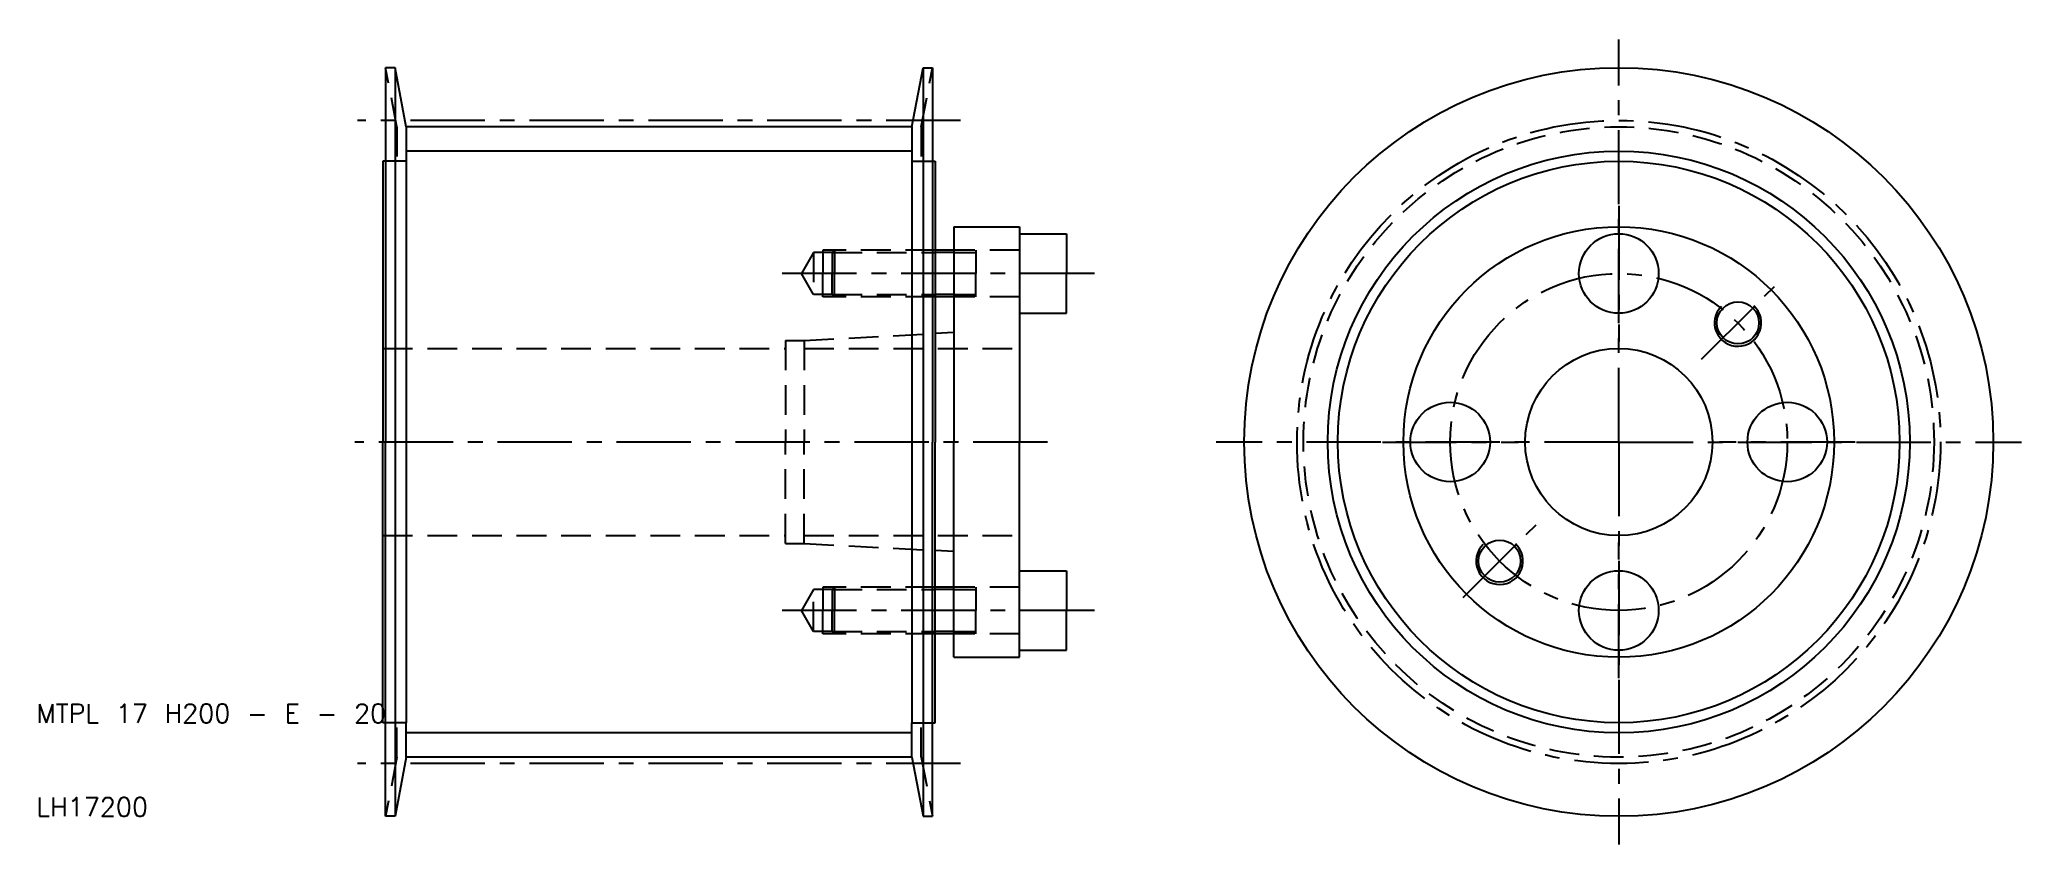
# Model space of a CAD drawing. Extents: x 10 to 222, y 7 to 93.
import ezdxf

# ---------------------------------------------------------------- set-up
doc = ezdxf.new("R2010")
doc.units = 0
doc.header["$LTSCALE"] = 0.25
doc.linetypes.add('CENTER', pattern=[50.8, 31.75, -6.35, 6.35, -6.35])
doc.linetypes.add('DASHED', pattern=[19.05, 12.7, -6.35])
doc.layers.get('0').update_dxf_attribs({"linetype": 'CONTINUOUS'})
doc.layers.add('CENTER', color=1, linetype='CENTER')
doc.styles.get("Standard").update_dxf_attribs({"font": 'txt.shx'})

msp = doc.modelspace()

# ---------------------------------------------------------------- linework, layer by layer
at = {"color": 3, "linetype": 'DASHED'}
for p, q in [((48.5, 83.675), (47.3, 90)), ((104.5, 83.675), (105.7, 90)), ((48.5, 83.675), (48.5, 80)), ((104.5, 83.675), (104.5, 80)), ((49.5, 80), (47.3, 80)), ((103.5, 80), (105.7, 80)), ((93, 70.25), (91.700962, 68)), ((93, 70.25), (93, 65.75)), ((95, 70.25), (93, 70.25)), ((95.25, 70.5), (94, 70.5)), ((94, 70.5), (94, 68)), ((95.25, 70.5), (95, 70.25)), ((95, 70.25), (106, 70.25)), ((95, 70.25), (95, 68)), ((106, 70.5), (95.25, 70.5)), ((95.25, 70.5), (95.25, 68)), ((115, 70.5), (108, 70.5)), ((108, 70.25), (110.333333, 70.25)), ((110.333333, 70.5), (110.333333, 68)), ((93, 65.75), (91.700962, 68)), ((94, 65.5), (94, 68)), ((95, 65.75), (95, 68)), ((95.25, 65.5), (95.25, 68)), ((110.333333, 65.5), (110.333333, 68)), ((95, 65.75), (93, 65.75)), ((95, 65.75), (106, 65.75)), ((95.25, 65.5), (95, 65.75)), ((108, 65.75), (110.333333, 65.75)), ((95.25, 65.5), (94, 65.5)), ((106, 65.5), (95.25, 65.5)), ((115, 65.5), (108, 65.5)), ((92, 60.85), (106, 61.59375)), ((47, 60), (90, 60)), ((90, 60.85), (90, 50)), ((90, 60.85), (92, 60.85)), ((92, 60.85), (92, 50)), ((92, 60), (115, 60)), ((90, 39.15), (90, 50)), ((92, 39.15), (92, 50)), ((47, 40), (90, 40)), ((90, 39.15), (92, 39.15)), ((92, 40), (115, 40)), ((92, 39.15), (106, 38.40625)), ((93, 34.25), (91.700962, 32)), ((93, 29.75), (93, 34.25)), ((95, 34.25), (93, 34.25)), ((94, 34.5), (94, 32)), ((95.25, 34.5), (94, 34.5)), ((95.25, 34.5), (95, 34.25)), ((95, 34.25), (95, 32)), ((95, 34.25), (106, 34.25)), ((95.25, 34.5), (95.25, 32)), ((106, 34.5), (95.25, 34.5)), ((115, 34.5), (108, 34.5)), ((108, 34.25), (110.333333, 34.25)), ((110.333333, 34.5), (110.333333, 32)), ((93, 29.75), (91.700962, 32)), ((94, 29.5), (94, 32)), ((95, 29.75), (95, 32)), ((95.25, 29.5), (95.25, 32)), ((110.333333, 29.5), (110.333333, 32)), ((95, 29.75), (93, 29.75)), ((95, 29.75), (106, 29.75)), ((95.25, 29.5), (95, 29.75)), ((108, 29.75), (110.333333, 29.75)), ((95.25, 29.5), (94, 29.5)), ((106, 29.5), (95.25, 29.5)), ((115, 29.5), (108, 29.5)), ((49.5, 20), (47.3, 20)), ((48.5, 16.325), (48.5, 20)), ((103.5, 20), (105.7, 20)), ((104.5, 16.325), (104.5, 20)), ((48.5, 16.325), (47.3, 10)), ((104.5, 16.325), (105.7, 10))]:
    msp.add_line(p, q, dxfattribs=at)
for p, q in [((47.3, 90), (47.3, 80)), ((48.3, 90), (47.3, 90)), ((48.3, 90), (48.3, 10)), ((49.5, 83.675), (48.3, 90)), ((103.5, 83.675), (104.7, 90)), ((104.7, 90), (104.7, 10)), ((104.7, 90), (105.7, 90)), ((105.7, 90), (105.7, 80)), ((103.5, 83.675), (49.5, 83.675)), ((49.5, 83.675), (49.5, 80)), ((103.5, 83.675), (103.5, 80)), ((47, 80), (47, 50)), ((47.3, 80), (47, 80)), ((47.3, 80), (47.3, 50)), ((49.5, 80), (49.5, 20)), ((103.5, 80), (103.5, 20)), ((105.7, 80), (105.7, 50)), ((105.7, 80), (106, 80)), ((106, 80), (106, 70.5)), ((108, 73), (115, 73)), ((108, 73), (108, 70.5)), ((115, 73), (115, 72.25)), ((115, 72.25), (115, 63.75)), ((115, 72.25), (120, 72.25)), ((120, 72.25), (120, 68)), ((106, 70.5), (106, 65.5)), ((108, 70.5), (106, 70.5)), ((108, 70.5), (108, 65.5)), ((120, 63.75), (120, 68)), ((108, 65.5), (106, 65.5)), ((106, 65.5), (106, 61.59375)), ((108, 65.5), (108, 61.7)), ((115, 63.75), (115, 50)), ((115, 63.75), (120, 63.75)), ((108, 61.7), (106, 61.59375)), ((106, 61.59375), (106, 50)), ((108, 61.7), (108, 50)), ((47, 20), (47, 50)), ((47.3, 20), (47.3, 50)), ((105.7, 20), (105.7, 50)), ((106, 38.40625), (106, 50)), ((108, 38.3), (108, 50)), ((115, 36.25), (115, 50)), ((106, 34.5), (106, 38.40625)), ((108, 38.3), (106, 38.40625)), ((108, 34.5), (108, 38.3)), ((115, 27.75), (115, 36.25)), ((115, 36.25), (120, 36.25)), ((120, 36.25), (120, 32)), ((106, 29.5), (106, 34.5)), ((108, 34.5), (106, 34.5)), ((108, 29.5), (108, 34.5)), ((120, 27.75), (120, 32)), ((106, 20), (106, 29.5)), ((108, 29.5), (106, 29.5)), ((108, 27), (108, 29.5)), ((115, 27.75), (120, 27.75)), ((115, 27), (115, 27.75)), ((108, 27), (115, 27)), ((47.3, 20), (47, 20)), ((47.3, 10), (47.3, 20)), ((49.5, 16.325), (49.5, 20)), ((103.5, 16.325), (103.5, 20)), ((105.7, 10), (105.7, 20)), ((105.7, 20), (106, 20)), ((49.5, 16.325), (48.3, 10)), ((103.5, 16.325), (49.5, 16.325)), ((103.5, 16.325), (104.7, 10)), ((48.3, 10), (47.3, 10)), ((104.7, 10), (105.7, 10))]:
    msp.add_line(p, q)
at = {"color": 3}
for p, q in [((103.5, 81.085), (49.5, 81.085)), ((108, 70.25), (106, 70.25)), ((108, 65.75), (106, 65.75)), ((108, 34.25), (106, 34.25)), ((108, 29.75), (106, 29.75)), ((103.5, 18.915), (49.5, 18.915))]:
    msp.add_line(p, q, dxfattribs=at)
for centre, radius in [((179, 50), 40), ((179, 50), 30), ((179, 50), 23), ((179, 50), 23), ((179, 68), 4.25), ((191.727922, 62.727922), 2.25), ((179, 50), 10), ((161, 50), 4.25), ((197, 50), 4.25), ((166.272078, 37.272078), 2.25), ((179, 32), 4.25)]:
    msp.add_circle(centre, radius)
at = {"color": 3, "linetype": 'DASHED'}
msp.add_circle((179, 50), 33.675, dxfattribs=at)
at = {"color": 3}
msp.add_circle((179, 50), 31.085, dxfattribs=at)
for centre in [(191.727922, 62.727922), (166.272078, 37.272078)]:
    msp.add_arc(centre, 2.5, 135, 47, dxfattribs=at)
at = {"layer": 'CENTER', "color": 1, "linetype": 'CENTER'}
for p, q in [((179, 50), (179, 93)), ((108.7, 84.36), (44.3, 84.36)), ((179, 75.25), (179, 60.75)), ((123, 68), (88.700962, 68)), ((187.838835, 58.838835), (195.617009, 66.617009)), ((118, 50), (44, 50)), ((179, 50), (136, 50)), ((153.75, 50), (168.25, 50)), ((179, 50), (222, 50)), ((179, 50), (179, 7)), ((204.25, 50), (189.75, 50)), ((162.382991, 33.382991), (170.161165, 41.161165)), ((179, 24.75), (179, 39.25)), ((123, 32), (88.700962, 32)), ((108.7, 15.64), (44.3, 15.64))]:
    msp.add_line(p, q, dxfattribs=at)
for radius in [34.36, 18]:
    msp.add_circle((179, 50), radius, dxfattribs=at)

# ---------------------------------------------------------------- texts
for s, p in [('MTPL 17 H200 - E - 20', (10, 20)), ('LH17200', (10, 10))]:
    msp.add_text(s, height=2).set_placement(p)

doc.saveas('drawing.dxf')
